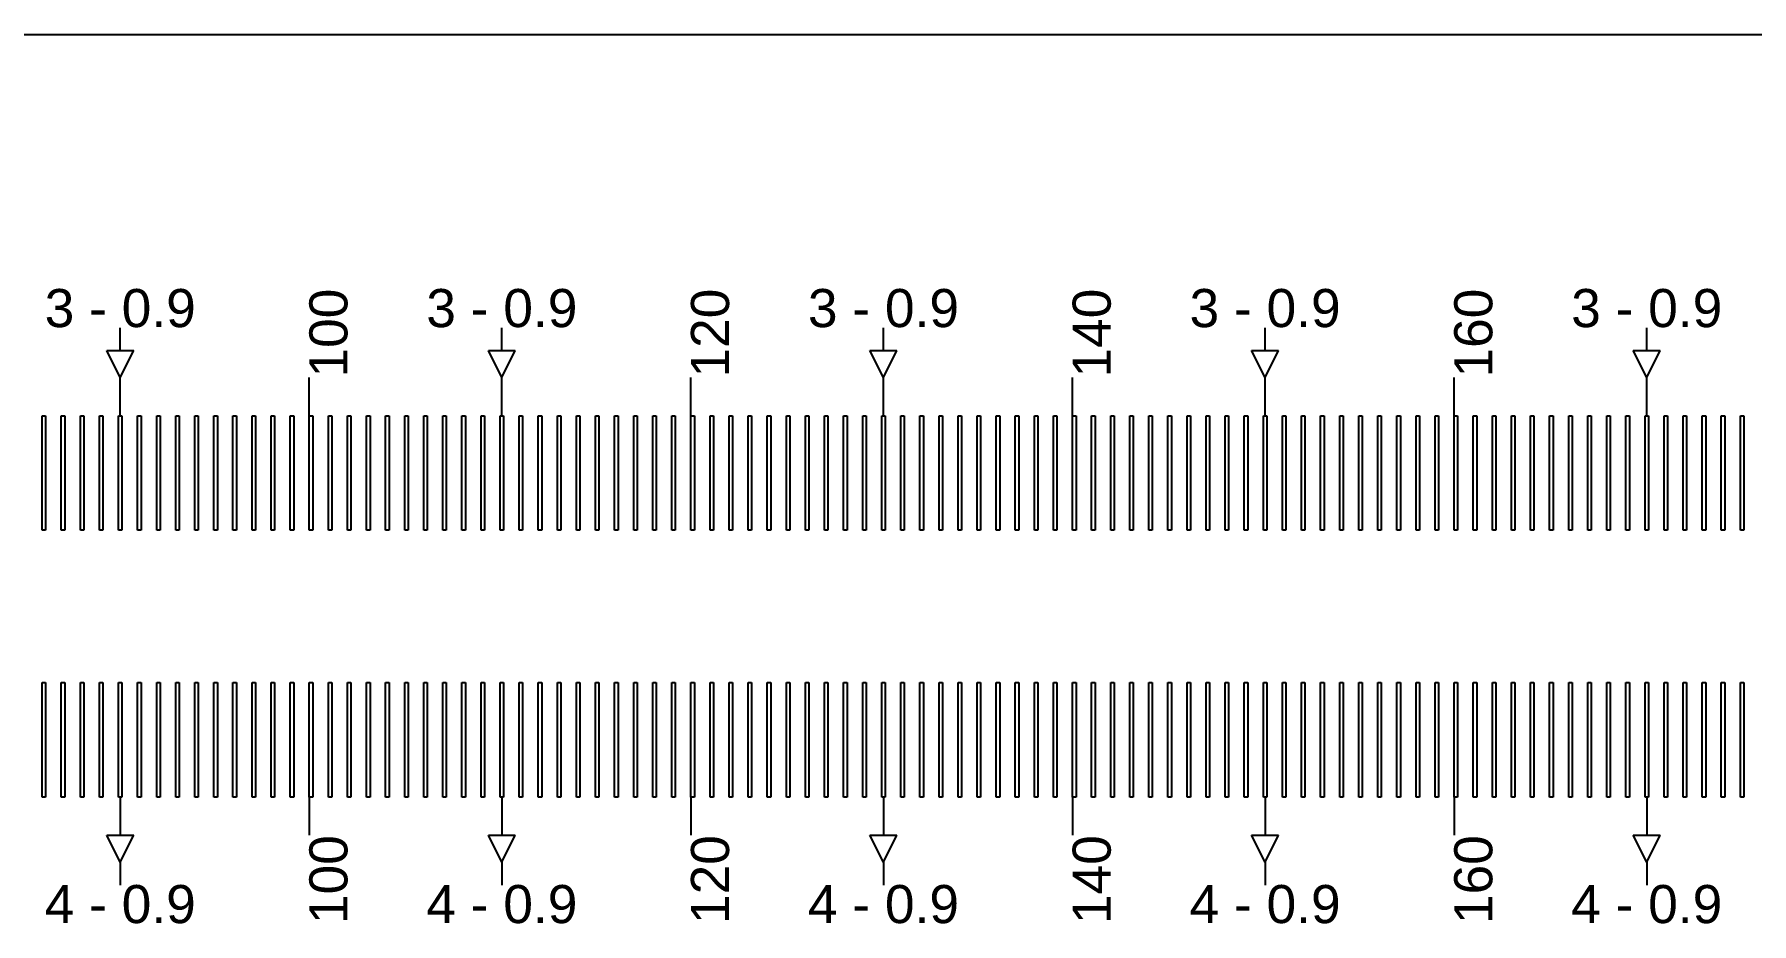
# Model space of a CAD drawing. Extents: x -119394 to 128420, y 74496 to 185496.
# Drawn here: x 10084.7 to 10534.7, y 156962.7 to 157195.9 of the extents above; entities that cross this region are included whole.
import ezdxf

# ---------------------------------------------------------------- set-up
doc = ezdxf.new("R2010")
doc.units = 13
doc.layers.add('CL - Label-1', color=120, linetype='Continuous')
doc.layers.add('CL - Label-2', color=132, linetype='Continuous')
doc.layers.add('CL - Sub-Micro', color=7, linetype='Continuous', true_color=0x47d1ff)
doc.styles.get("Standard").update_dxf_attribs({"font": 'arial.ttf'})

msp = doc.modelspace()

# ---------------------------------------------------------------- linework, layer by layer
for p, q in [((4356.79, 157195.86), (14856.79, 157195.86)), ((5281.79, 157195.86), (13931.79, 157195.86)), ((10107.24, 157112.94), (10107.24, 157118.94)), ((10207.24, 157112.94), (10207.24, 157118.94)), ((10307.24, 157112.94), (10307.24, 157118.94)), ((10407.24, 157112.94), (10407.24, 157118.94)), ((10507.24, 157112.94), (10507.24, 157118.94)), ((10107.24, 157095.86), (10107.24, 157105.86)), ((10156.79, 157095.86), (10156.79, 157105.86)), ((10207.24, 157095.86), (10207.24, 157105.86)), ((10256.79, 157095.86), (10256.79, 157105.86)), ((10307.24, 157095.86), (10307.24, 157105.86)), ((10356.79, 157095.86), (10356.79, 157105.86)), ((10407.24, 157095.86), (10407.24, 157105.86)), ((10456.79, 157095.86), (10456.79, 157105.86)), ((10507.24, 157095.86), (10507.24, 157105.86)), ((10107.24, 156995.86), (10107.24, 156985.86)), ((10156.79, 156995.86), (10156.79, 156985.86)), ((10207.24, 156995.86), (10207.24, 156985.86)), ((10256.79, 156995.86), (10256.79, 156985.86)), ((10307.24, 156995.86), (10307.24, 156985.86)), ((10356.79, 156995.86), (10356.79, 156985.86)), ((10407.24, 156995.86), (10407.24, 156985.86)), ((10456.79, 156995.86), (10456.79, 156985.86)), ((10507.24, 156995.86), (10507.24, 156985.86)), ((10107.24, 156978.79), (10107.24, 156972.79)), ((10207.24, 156978.79), (10207.24, 156972.79)), ((10307.24, 156978.79), (10307.24, 156972.79)), ((10407.24, 156978.79), (10407.24, 156972.79)), ((10507.24, 156978.79), (10507.24, 156972.79))]:
    msp.add_line(p, q)
at = {"layer": 'CL - Label-2'}
for p, q in [((10107.24, 157105.86), (10103.7, 157112.96)), ((10103.7, 157112.96), (10110.77, 157112.96)), ((10107.24, 157105.86), (10110.77, 157112.96)), ((10207.24, 157105.86), (10203.7, 157112.96)), ((10203.7, 157112.96), (10210.77, 157112.96)), ((10207.24, 157105.86), (10210.77, 157112.96)), ((10307.24, 157105.86), (10303.7, 157112.96)), ((10303.7, 157112.96), (10310.77, 157112.96)), ((10307.24, 157105.86), (10310.77, 157112.96)), ((10407.24, 157105.86), (10403.7, 157112.96)), ((10403.7, 157112.96), (10410.77, 157112.96)), ((10407.24, 157105.86), (10410.77, 157112.96)), ((10507.24, 157105.86), (10503.7, 157112.96)), ((10503.7, 157112.96), (10510.77, 157112.96)), ((10507.24, 157105.86), (10510.77, 157112.96)), ((10107.24, 156978.79), (10103.7, 156985.89)), ((10103.7, 156985.89), (10110.77, 156985.89)), ((10107.24, 156978.79), (10110.77, 156985.89)), ((10207.24, 156978.79), (10203.7, 156985.89)), ((10203.7, 156985.89), (10210.77, 156985.89)), ((10207.24, 156978.79), (10210.77, 156985.89)), ((10307.24, 156978.79), (10303.7, 156985.89)), ((10303.7, 156985.89), (10310.77, 156985.89)), ((10307.24, 156978.79), (10310.77, 156985.89)), ((10407.24, 156978.79), (10403.7, 156985.89)), ((10403.7, 156985.89), (10410.77, 156985.89)), ((10407.24, 156978.79), (10410.77, 156985.89)), ((10507.24, 156978.79), (10503.7, 156985.89)), ((10503.7, 156985.89), (10510.77, 156985.89)), ((10507.24, 156978.79), (10510.77, 156985.89))]:
    msp.add_line(p, q, dxfattribs=at)
at = {"layer": 'CL - Sub-Micro'}
for p, q in [((10086.79, 157095.86), (10087.69, 157095.86)), ((10086.79, 157065.86), (10086.79, 157095.86)), ((10087.69, 157095.86), (10087.69, 157065.86)), ((10091.79, 157095.86), (10092.69, 157095.86)), ((10091.79, 157065.86), (10091.79, 157095.86)), ((10092.69, 157095.86), (10092.69, 157065.86)), ((10096.79, 157095.86), (10097.69, 157095.86)), ((10096.79, 157065.86), (10096.79, 157095.86)), ((10097.69, 157095.86), (10097.69, 157065.86)), ((10101.79, 157095.86), (10102.69, 157095.86)), ((10101.79, 157065.86), (10101.79, 157095.86)), ((10102.69, 157095.86), (10102.69, 157065.86)), ((10106.79, 157095.86), (10107.69, 157095.86)), ((10106.79, 157065.86), (10106.79, 157095.86)), ((10107.69, 157095.86), (10107.69, 157065.86)), ((10111.79, 157095.86), (10112.69, 157095.86)), ((10111.79, 157065.86), (10111.79, 157095.86)), ((10112.69, 157095.86), (10112.69, 157065.86)), ((10116.79, 157095.86), (10117.69, 157095.86)), ((10116.79, 157065.86), (10116.79, 157095.86)), ((10117.69, 157095.86), (10117.69, 157065.86)), ((10121.79, 157095.86), (10122.69, 157095.86)), ((10121.79, 157065.86), (10121.79, 157095.86)), ((10122.69, 157095.86), (10122.69, 157065.86)), ((10126.79, 157095.86), (10127.69, 157095.86)), ((10126.79, 157065.86), (10126.79, 157095.86)), ((10127.69, 157095.86), (10127.69, 157065.86)), ((10131.79, 157095.86), (10132.69, 157095.86)), ((10131.79, 157065.86), (10131.79, 157095.86)), ((10132.69, 157095.86), (10132.69, 157065.86)), ((10136.79, 157095.86), (10137.69, 157095.86)), ((10136.79, 157065.86), (10136.79, 157095.86)), ((10137.69, 157095.86), (10137.69, 157065.86)), ((10141.79, 157095.86), (10142.69, 157095.86)), ((10141.79, 157065.86), (10141.79, 157095.86)), ((10142.69, 157095.86), (10142.69, 157065.86)), ((10146.79, 157095.86), (10147.69, 157095.86)), ((10146.79, 157065.86), (10146.79, 157095.86)), ((10147.69, 157095.86), (10147.69, 157065.86)), ((10151.79, 157095.86), (10152.69, 157095.86)), ((10151.79, 157065.86), (10151.79, 157095.86)), ((10152.69, 157095.86), (10152.69, 157065.86)), ((10156.79, 157095.86), (10157.69, 157095.86)), ((10156.79, 157065.86), (10156.79, 157095.86)), ((10157.69, 157095.86), (10157.69, 157065.86)), ((10161.79, 157095.86), (10162.69, 157095.86)), ((10161.79, 157065.86), (10161.79, 157095.86)), ((10162.69, 157095.86), (10162.69, 157065.86)), ((10166.79, 157095.86), (10167.69, 157095.86)), ((10166.79, 157065.86), (10166.79, 157095.86)), ((10167.69, 157095.86), (10167.69, 157065.86)), ((10171.79, 157095.86), (10172.69, 157095.86)), ((10171.79, 157065.86), (10171.79, 157095.86)), ((10172.69, 157095.86), (10172.69, 157065.86)), ((10176.79, 157095.86), (10177.69, 157095.86)), ((10176.79, 157065.86), (10176.79, 157095.86)), ((10177.69, 157095.86), (10177.69, 157065.86)), ((10181.79, 157095.86), (10182.69, 157095.86)), ((10181.79, 157065.86), (10181.79, 157095.86)), ((10182.69, 157095.86), (10182.69, 157065.86)), ((10186.79, 157095.86), (10187.69, 157095.86)), ((10186.79, 157065.86), (10186.79, 157095.86)), ((10187.69, 157095.86), (10187.69, 157065.86)), ((10191.79, 157095.86), (10192.69, 157095.86)), ((10191.79, 157065.86), (10191.79, 157095.86)), ((10192.69, 157095.86), (10192.69, 157065.86)), ((10196.79, 157095.86), (10197.69, 157095.86)), ((10196.79, 157065.86), (10196.79, 157095.86)), ((10197.69, 157095.86), (10197.69, 157065.86)), ((10201.79, 157095.86), (10202.69, 157095.86)), ((10201.79, 157065.86), (10201.79, 157095.86)), ((10202.69, 157095.86), (10202.69, 157065.86)), ((10206.79, 157095.86), (10207.69, 157095.86)), ((10206.79, 157065.86), (10206.79, 157095.86)), ((10207.69, 157095.86), (10207.69, 157065.86)), ((10211.79, 157095.86), (10212.69, 157095.86)), ((10211.79, 157065.86), (10211.79, 157095.86)), ((10212.69, 157095.86), (10212.69, 157065.86)), ((10216.79, 157095.86), (10217.69, 157095.86)), ((10216.79, 157065.86), (10216.79, 157095.86)), ((10217.69, 157095.86), (10217.69, 157065.86)), ((10221.79, 157095.86), (10222.69, 157095.86)), ((10221.79, 157065.86), (10221.79, 157095.86)), ((10222.69, 157095.86), (10222.69, 157065.86)), ((10226.79, 157095.86), (10227.69, 157095.86)), ((10226.79, 157065.86), (10226.79, 157095.86)), ((10227.69, 157095.86), (10227.69, 157065.86)), ((10231.79, 157095.86), (10232.69, 157095.86)), ((10231.79, 157065.86), (10231.79, 157095.86)), ((10232.69, 157095.86), (10232.69, 157065.86)), ((10236.79, 157095.86), (10237.69, 157095.86)), ((10236.79, 157065.86), (10236.79, 157095.86)), ((10237.69, 157095.86), (10237.69, 157065.86)), ((10241.79, 157095.86), (10242.69, 157095.86)), ((10241.79, 157065.86), (10241.79, 157095.86)), ((10242.69, 157095.86), (10242.69, 157065.86)), ((10246.79, 157095.86), (10247.69, 157095.86)), ((10246.79, 157065.86), (10246.79, 157095.86)), ((10247.69, 157095.86), (10247.69, 157065.86)), ((10251.79, 157095.86), (10252.69, 157095.86)), ((10251.79, 157065.86), (10251.79, 157095.86)), ((10252.69, 157095.86), (10252.69, 157065.86)), ((10256.79, 157095.86), (10257.69, 157095.86)), ((10256.79, 157065.86), (10256.79, 157095.86)), ((10257.69, 157095.86), (10257.69, 157065.86)), ((10261.79, 157095.86), (10262.69, 157095.86)), ((10261.79, 157065.86), (10261.79, 157095.86)), ((10262.69, 157095.86), (10262.69, 157065.86)), ((10266.79, 157095.86), (10267.69, 157095.86)), ((10266.79, 157065.86), (10266.79, 157095.86)), ((10267.69, 157095.86), (10267.69, 157065.86)), ((10271.79, 157095.86), (10272.69, 157095.86)), ((10271.79, 157065.86), (10271.79, 157095.86)), ((10272.69, 157095.86), (10272.69, 157065.86)), ((10276.79, 157095.86), (10277.69, 157095.86)), ((10276.79, 157065.86), (10276.79, 157095.86)), ((10277.69, 157095.86), (10277.69, 157065.86)), ((10281.79, 157095.86), (10282.69, 157095.86)), ((10281.79, 157065.86), (10281.79, 157095.86)), ((10282.69, 157095.86), (10282.69, 157065.86)), ((10286.79, 157095.86), (10287.69, 157095.86)), ((10286.79, 157065.86), (10286.79, 157095.86)), ((10287.69, 157095.86), (10287.69, 157065.86)), ((10291.79, 157095.86), (10292.69, 157095.86)), ((10291.79, 157065.86), (10291.79, 157095.86)), ((10292.69, 157095.86), (10292.69, 157065.86)), ((10296.79, 157095.86), (10297.69, 157095.86)), ((10296.79, 157065.86), (10296.79, 157095.86)), ((10297.69, 157095.86), (10297.69, 157065.86)), ((10301.79, 157095.86), (10302.69, 157095.86)), ((10301.79, 157065.86), (10301.79, 157095.86)), ((10302.69, 157095.86), (10302.69, 157065.86)), ((10306.79, 157095.86), (10307.69, 157095.86)), ((10306.79, 157065.86), (10306.79, 157095.86)), ((10307.69, 157095.86), (10307.69, 157065.86)), ((10311.79, 157095.86), (10312.69, 157095.86)), ((10311.79, 157065.86), (10311.79, 157095.86)), ((10312.69, 157095.86), (10312.69, 157065.86)), ((10316.79, 157095.86), (10317.69, 157095.86)), ((10316.79, 157065.86), (10316.79, 157095.86)), ((10317.69, 157095.86), (10317.69, 157065.86)), ((10321.79, 157095.86), (10322.69, 157095.86)), ((10321.79, 157065.86), (10321.79, 157095.86)), ((10322.69, 157095.86), (10322.69, 157065.86)), ((10326.79, 157095.86), (10327.69, 157095.86)), ((10326.79, 157065.86), (10326.79, 157095.86)), ((10327.69, 157095.86), (10327.69, 157065.86)), ((10331.79, 157095.86), (10332.69, 157095.86)), ((10331.79, 157065.86), (10331.79, 157095.86)), ((10332.69, 157095.86), (10332.69, 157065.86)), ((10336.79, 157095.86), (10337.69, 157095.86)), ((10336.79, 157065.86), (10336.79, 157095.86)), ((10337.69, 157095.86), (10337.69, 157065.86)), ((10341.79, 157095.86), (10342.69, 157095.86)), ((10341.79, 157065.86), (10341.79, 157095.86)), ((10342.69, 157095.86), (10342.69, 157065.86)), ((10346.79, 157095.86), (10347.69, 157095.86)), ((10346.79, 157065.86), (10346.79, 157095.86)), ((10347.69, 157095.86), (10347.69, 157065.86)), ((10351.79, 157095.86), (10352.69, 157095.86)), ((10351.79, 157065.86), (10351.79, 157095.86)), ((10352.69, 157095.86), (10352.69, 157065.86)), ((10356.79, 157095.86), (10357.69, 157095.86)), ((10356.79, 157065.86), (10356.79, 157095.86)), ((10357.69, 157095.86), (10357.69, 157065.86)), ((10361.79, 157095.86), (10362.69, 157095.86)), ((10361.79, 157065.86), (10361.79, 157095.86)), ((10362.69, 157095.86), (10362.69, 157065.86)), ((10366.79, 157095.86), (10367.69, 157095.86)), ((10366.79, 157065.86), (10366.79, 157095.86)), ((10367.69, 157095.86), (10367.69, 157065.86)), ((10371.79, 157095.86), (10372.69, 157095.86)), ((10371.79, 157065.86), (10371.79, 157095.86)), ((10372.69, 157095.86), (10372.69, 157065.86)), ((10376.79, 157095.86), (10377.69, 157095.86)), ((10376.79, 157065.86), (10376.79, 157095.86)), ((10377.69, 157095.86), (10377.69, 157065.86)), ((10381.79, 157095.86), (10382.69, 157095.86)), ((10381.79, 157065.86), (10381.79, 157095.86)), ((10382.69, 157095.86), (10382.69, 157065.86)), ((10386.79, 157095.86), (10387.69, 157095.86)), ((10386.79, 157065.86), (10386.79, 157095.86)), ((10387.69, 157095.86), (10387.69, 157065.86)), ((10391.79, 157095.86), (10392.69, 157095.86)), ((10391.79, 157065.86), (10391.79, 157095.86)), ((10392.69, 157095.86), (10392.69, 157065.86)), ((10396.79, 157095.86), (10397.69, 157095.86)), ((10396.79, 157065.86), (10396.79, 157095.86)), ((10397.69, 157095.86), (10397.69, 157065.86)), ((10401.79, 157095.86), (10402.69, 157095.86)), ((10401.79, 157065.86), (10401.79, 157095.86)), ((10402.69, 157095.86), (10402.69, 157065.86)), ((10406.79, 157095.86), (10407.69, 157095.86)), ((10406.79, 157065.86), (10406.79, 157095.86)), ((10407.69, 157095.86), (10407.69, 157065.86)), ((10411.79, 157095.86), (10412.69, 157095.86)), ((10411.79, 157065.86), (10411.79, 157095.86)), ((10412.69, 157095.86), (10412.69, 157065.86)), ((10416.79, 157095.86), (10417.69, 157095.86)), ((10416.79, 157065.86), (10416.79, 157095.86)), ((10417.69, 157095.86), (10417.69, 157065.86)), ((10421.79, 157095.86), (10422.69, 157095.86)), ((10421.79, 157065.86), (10421.79, 157095.86)), ((10422.69, 157095.86), (10422.69, 157065.86)), ((10426.79, 157095.86), (10427.69, 157095.86)), ((10426.79, 157065.86), (10426.79, 157095.86)), ((10427.69, 157095.86), (10427.69, 157065.86)), ((10431.79, 157095.86), (10432.69, 157095.86)), ((10431.79, 157065.86), (10431.79, 157095.86)), ((10432.69, 157095.86), (10432.69, 157065.86)), ((10436.79, 157095.86), (10437.69, 157095.86)), ((10436.79, 157065.86), (10436.79, 157095.86)), ((10437.69, 157095.86), (10437.69, 157065.86)), ((10441.79, 157095.86), (10442.69, 157095.86)), ((10441.79, 157065.86), (10441.79, 157095.86)), ((10442.69, 157095.86), (10442.69, 157065.86)), ((10446.79, 157095.86), (10447.69, 157095.86)), ((10446.79, 157065.86), (10446.79, 157095.86)), ((10447.69, 157095.86), (10447.69, 157065.86)), ((10451.79, 157095.86), (10452.69, 157095.86)), ((10451.79, 157065.86), (10451.79, 157095.86)), ((10452.69, 157095.86), (10452.69, 157065.86)), ((10456.79, 157095.86), (10457.69, 157095.86)), ((10456.79, 157065.86), (10456.79, 157095.86)), ((10457.69, 157095.86), (10457.69, 157065.86)), ((10461.79, 157095.86), (10462.69, 157095.86)), ((10461.79, 157065.86), (10461.79, 157095.86)), ((10462.69, 157095.86), (10462.69, 157065.86)), ((10466.79, 157095.86), (10467.69, 157095.86)), ((10466.79, 157065.86), (10466.79, 157095.86)), ((10467.69, 157095.86), (10467.69, 157065.86)), ((10471.79, 157095.86), (10472.69, 157095.86)), ((10471.79, 157065.86), (10471.79, 157095.86)), ((10472.69, 157095.86), (10472.69, 157065.86)), ((10476.79, 157095.86), (10477.69, 157095.86)), ((10476.79, 157065.86), (10476.79, 157095.86)), ((10477.69, 157095.86), (10477.69, 157065.86)), ((10481.79, 157095.86), (10482.69, 157095.86)), ((10481.79, 157065.86), (10481.79, 157095.86)), ((10482.69, 157095.86), (10482.69, 157065.86)), ((10486.79, 157095.86), (10487.69, 157095.86)), ((10486.79, 157065.86), (10486.79, 157095.86)), ((10487.69, 157095.86), (10487.69, 157065.86)), ((10491.79, 157095.86), (10492.69, 157095.86)), ((10491.79, 157065.86), (10491.79, 157095.86)), ((10492.69, 157095.86), (10492.69, 157065.86)), ((10496.79, 157095.86), (10497.69, 157095.86)), ((10496.79, 157065.86), (10496.79, 157095.86)), ((10497.69, 157095.86), (10497.69, 157065.86)), ((10501.79, 157095.86), (10502.69, 157095.86)), ((10501.79, 157065.86), (10501.79, 157095.86)), ((10502.69, 157095.86), (10502.69, 157065.86)), ((10506.79, 157095.86), (10507.69, 157095.86)), ((10506.79, 157065.86), (10506.79, 157095.86)), ((10507.69, 157095.86), (10507.69, 157065.86)), ((10511.79, 157095.86), (10512.69, 157095.86)), ((10511.79, 157065.86), (10511.79, 157095.86)), ((10512.69, 157095.86), (10512.69, 157065.86)), ((10516.79, 157095.86), (10517.69, 157095.86)), ((10516.79, 157065.86), (10516.79, 157095.86)), ((10517.69, 157095.86), (10517.69, 157065.86)), ((10521.79, 157095.86), (10522.69, 157095.86)), ((10521.79, 157065.86), (10521.79, 157095.86)), ((10522.69, 157095.86), (10522.69, 157065.86)), ((10526.79, 157095.86), (10527.69, 157095.86)), ((10526.79, 157065.86), (10526.79, 157095.86)), ((10527.69, 157095.86), (10527.69, 157065.86)), ((10531.79, 157095.86), (10532.69, 157095.86)), ((10531.79, 157065.86), (10531.79, 157095.86)), ((10532.69, 157095.86), (10532.69, 157065.86)), ((10087.69, 157065.86), (10086.79, 157065.86)), ((10092.69, 157065.86), (10091.79, 157065.86)), ((10097.69, 157065.86), (10096.79, 157065.86)), ((10102.69, 157065.86), (10101.79, 157065.86)), ((10107.69, 157065.86), (10106.79, 157065.86)), ((10112.69, 157065.86), (10111.79, 157065.86)), ((10117.69, 157065.86), (10116.79, 157065.86)), ((10122.69, 157065.86), (10121.79, 157065.86)), ((10127.69, 157065.86), (10126.79, 157065.86)), ((10132.69, 157065.86), (10131.79, 157065.86)), ((10137.69, 157065.86), (10136.79, 157065.86)), ((10142.69, 157065.86), (10141.79, 157065.86)), ((10147.69, 157065.86), (10146.79, 157065.86)), ((10152.69, 157065.86), (10151.79, 157065.86)), ((10157.69, 157065.86), (10156.79, 157065.86)), ((10162.69, 157065.86), (10161.79, 157065.86)), ((10167.69, 157065.86), (10166.79, 157065.86)), ((10172.69, 157065.86), (10171.79, 157065.86)), ((10177.69, 157065.86), (10176.79, 157065.86)), ((10182.69, 157065.86), (10181.79, 157065.86)), ((10187.69, 157065.86), (10186.79, 157065.86)), ((10192.69, 157065.86), (10191.79, 157065.86)), ((10197.69, 157065.86), (10196.79, 157065.86)), ((10202.69, 157065.86), (10201.79, 157065.86)), ((10207.69, 157065.86), (10206.79, 157065.86)), ((10212.69, 157065.86), (10211.79, 157065.86)), ((10217.69, 157065.86), (10216.79, 157065.86)), ((10222.69, 157065.86), (10221.79, 157065.86)), ((10227.69, 157065.86), (10226.79, 157065.86)), ((10232.69, 157065.86), (10231.79, 157065.86)), ((10237.69, 157065.86), (10236.79, 157065.86)), ((10242.69, 157065.86), (10241.79, 157065.86)), ((10247.69, 157065.86), (10246.79, 157065.86)), ((10252.69, 157065.86), (10251.79, 157065.86)), ((10257.69, 157065.86), (10256.79, 157065.86)), ((10262.69, 157065.86), (10261.79, 157065.86)), ((10267.69, 157065.86), (10266.79, 157065.86)), ((10272.69, 157065.86), (10271.79, 157065.86)), ((10277.69, 157065.86), (10276.79, 157065.86)), ((10282.69, 157065.86), (10281.79, 157065.86)), ((10287.69, 157065.86), (10286.79, 157065.86)), ((10292.69, 157065.86), (10291.79, 157065.86)), ((10297.69, 157065.86), (10296.79, 157065.86)), ((10302.69, 157065.86), (10301.79, 157065.86)), ((10307.69, 157065.86), (10306.79, 157065.86)), ((10312.69, 157065.86), (10311.79, 157065.86)), ((10317.69, 157065.86), (10316.79, 157065.86)), ((10322.69, 157065.86), (10321.79, 157065.86)), ((10327.69, 157065.86), (10326.79, 157065.86)), ((10332.69, 157065.86), (10331.79, 157065.86)), ((10337.69, 157065.86), (10336.79, 157065.86)), ((10342.69, 157065.86), (10341.79, 157065.86)), ((10347.69, 157065.86), (10346.79, 157065.86)), ((10352.69, 157065.86), (10351.79, 157065.86)), ((10357.69, 157065.86), (10356.79, 157065.86)), ((10362.69, 157065.86), (10361.79, 157065.86)), ((10367.69, 157065.86), (10366.79, 157065.86)), ((10372.69, 157065.86), (10371.79, 157065.86)), ((10377.69, 157065.86), (10376.79, 157065.86)), ((10382.69, 157065.86), (10381.79, 157065.86)), ((10387.69, 157065.86), (10386.79, 157065.86)), ((10392.69, 157065.86), (10391.79, 157065.86)), ((10397.69, 157065.86), (10396.79, 157065.86)), ((10402.69, 157065.86), (10401.79, 157065.86)), ((10407.69, 157065.86), (10406.79, 157065.86)), ((10412.69, 157065.86), (10411.79, 157065.86)), ((10417.69, 157065.86), (10416.79, 157065.86)), ((10422.69, 157065.86), (10421.79, 157065.86)), ((10427.69, 157065.86), (10426.79, 157065.86)), ((10432.69, 157065.86), (10431.79, 157065.86)), ((10437.69, 157065.86), (10436.79, 157065.86)), ((10442.69, 157065.86), (10441.79, 157065.86)), ((10447.69, 157065.86), (10446.79, 157065.86)), ((10452.69, 157065.86), (10451.79, 157065.86)), ((10457.69, 157065.86), (10456.79, 157065.86)), ((10462.69, 157065.86), (10461.79, 157065.86)), ((10467.69, 157065.86), (10466.79, 157065.86)), ((10472.69, 157065.86), (10471.79, 157065.86)), ((10477.69, 157065.86), (10476.79, 157065.86)), ((10482.69, 157065.86), (10481.79, 157065.86)), ((10487.69, 157065.86), (10486.79, 157065.86)), ((10492.69, 157065.86), (10491.79, 157065.86)), ((10497.69, 157065.86), (10496.79, 157065.86)), ((10502.69, 157065.86), (10501.79, 157065.86)), ((10507.69, 157065.86), (10506.79, 157065.86)), ((10512.69, 157065.86), (10511.79, 157065.86)), ((10517.69, 157065.86), (10516.79, 157065.86)), ((10522.69, 157065.86), (10521.79, 157065.86)), ((10527.69, 157065.86), (10526.79, 157065.86)), ((10532.69, 157065.86), (10531.79, 157065.86)), ((10086.79, 157025.86), (10087.69, 157025.86)), ((10086.79, 156995.86), (10086.79, 157025.86)), ((10087.69, 157025.86), (10087.69, 156995.86)), ((10091.79, 157025.86), (10092.69, 157025.86)), ((10091.79, 156995.86), (10091.79, 157025.86)), ((10092.69, 157025.86), (10092.69, 156995.86)), ((10096.79, 157025.86), (10097.69, 157025.86)), ((10096.79, 156995.86), (10096.79, 157025.86)), ((10097.69, 157025.86), (10097.69, 156995.86)), ((10101.79, 157025.86), (10102.69, 157025.86)), ((10101.79, 156995.86), (10101.79, 157025.86)), ((10102.69, 157025.86), (10102.69, 156995.86)), ((10106.79, 157025.86), (10107.69, 157025.86)), ((10106.79, 156995.86), (10106.79, 157025.86)), ((10107.69, 157025.86), (10107.69, 156995.86)), ((10111.79, 157025.86), (10112.69, 157025.86)), ((10111.79, 156995.86), (10111.79, 157025.86)), ((10112.69, 157025.86), (10112.69, 156995.86)), ((10116.79, 157025.86), (10117.69, 157025.86)), ((10116.79, 156995.86), (10116.79, 157025.86)), ((10117.69, 157025.86), (10117.69, 156995.86)), ((10121.79, 157025.86), (10122.69, 157025.86)), ((10121.79, 156995.86), (10121.79, 157025.86)), ((10122.69, 157025.86), (10122.69, 156995.86)), ((10126.79, 157025.86), (10127.69, 157025.86)), ((10126.79, 156995.86), (10126.79, 157025.86)), ((10127.69, 157025.86), (10127.69, 156995.86)), ((10131.79, 157025.86), (10132.69, 157025.86)), ((10131.79, 156995.86), (10131.79, 157025.86)), ((10132.69, 157025.86), (10132.69, 156995.86)), ((10136.79, 157025.86), (10137.69, 157025.86)), ((10136.79, 156995.86), (10136.79, 157025.86)), ((10137.69, 157025.86), (10137.69, 156995.86)), ((10141.79, 157025.86), (10142.69, 157025.86)), ((10141.79, 156995.86), (10141.79, 157025.86)), ((10142.69, 157025.86), (10142.69, 156995.86)), ((10146.79, 157025.86), (10147.69, 157025.86)), ((10146.79, 156995.86), (10146.79, 157025.86)), ((10147.69, 157025.86), (10147.69, 156995.86)), ((10151.79, 157025.86), (10152.69, 157025.86)), ((10151.79, 156995.86), (10151.79, 157025.86)), ((10152.69, 157025.86), (10152.69, 156995.86)), ((10156.79, 157025.86), (10157.69, 157025.86)), ((10156.79, 156995.86), (10156.79, 157025.86)), ((10157.69, 157025.86), (10157.69, 156995.86)), ((10161.79, 157025.86), (10162.69, 157025.86)), ((10161.79, 156995.86), (10161.79, 157025.86)), ((10162.69, 157025.86), (10162.69, 156995.86)), ((10166.79, 157025.86), (10167.69, 157025.86)), ((10166.79, 156995.86), (10166.79, 157025.86)), ((10167.69, 157025.86), (10167.69, 156995.86)), ((10171.79, 157025.86), (10172.69, 157025.86)), ((10171.79, 156995.86), (10171.79, 157025.86)), ((10172.69, 157025.86), (10172.69, 156995.86)), ((10176.79, 157025.86), (10177.69, 157025.86)), ((10176.79, 156995.86), (10176.79, 157025.86)), ((10177.69, 157025.86), (10177.69, 156995.86)), ((10181.79, 157025.86), (10182.69, 157025.86)), ((10181.79, 156995.86), (10181.79, 157025.86)), ((10182.69, 157025.86), (10182.69, 156995.86)), ((10186.79, 157025.86), (10187.69, 157025.86)), ((10186.79, 156995.86), (10186.79, 157025.86)), ((10187.69, 157025.86), (10187.69, 156995.86)), ((10191.79, 157025.86), (10192.69, 157025.86)), ((10191.79, 156995.86), (10191.79, 157025.86)), ((10192.69, 157025.86), (10192.69, 156995.86)), ((10196.79, 157025.86), (10197.69, 157025.86)), ((10196.79, 156995.86), (10196.79, 157025.86)), ((10197.69, 157025.86), (10197.69, 156995.86)), ((10201.79, 157025.86), (10202.69, 157025.86)), ((10201.79, 156995.86), (10201.79, 157025.86)), ((10202.69, 157025.86), (10202.69, 156995.86)), ((10206.79, 157025.86), (10207.69, 157025.86)), ((10206.79, 156995.86), (10206.79, 157025.86)), ((10207.69, 157025.86), (10207.69, 156995.86)), ((10211.79, 157025.86), (10212.69, 157025.86)), ((10211.79, 156995.86), (10211.79, 157025.86)), ((10212.69, 157025.86), (10212.69, 156995.86)), ((10216.79, 157025.86), (10217.69, 157025.86)), ((10216.79, 156995.86), (10216.79, 157025.86)), ((10217.69, 157025.86), (10217.69, 156995.86)), ((10221.79, 157025.86), (10222.69, 157025.86)), ((10221.79, 156995.86), (10221.79, 157025.86)), ((10222.69, 157025.86), (10222.69, 156995.86)), ((10226.79, 157025.86), (10227.69, 157025.86)), ((10226.79, 156995.86), (10226.79, 157025.86)), ((10227.69, 157025.86), (10227.69, 156995.86)), ((10231.79, 157025.86), (10232.69, 157025.86)), ((10231.79, 156995.86), (10231.79, 157025.86)), ((10232.69, 157025.86), (10232.69, 156995.86)), ((10236.79, 157025.86), (10237.69, 157025.86)), ((10236.79, 156995.86), (10236.79, 157025.86)), ((10237.69, 157025.86), (10237.69, 156995.86)), ((10241.79, 157025.86), (10242.69, 157025.86)), ((10241.79, 156995.86), (10241.79, 157025.86)), ((10242.69, 157025.86), (10242.69, 156995.86)), ((10246.79, 157025.86), (10247.69, 157025.86)), ((10246.79, 156995.86), (10246.79, 157025.86)), ((10247.69, 157025.86), (10247.69, 156995.86)), ((10251.79, 157025.86), (10252.69, 157025.86)), ((10251.79, 156995.86), (10251.79, 157025.86)), ((10252.69, 157025.86), (10252.69, 156995.86)), ((10256.79, 157025.86), (10257.69, 157025.86)), ((10256.79, 156995.86), (10256.79, 157025.86)), ((10257.69, 157025.86), (10257.69, 156995.86)), ((10261.79, 157025.86), (10262.69, 157025.86)), ((10261.79, 156995.86), (10261.79, 157025.86)), ((10262.69, 157025.86), (10262.69, 156995.86)), ((10266.79, 157025.86), (10267.69, 157025.86)), ((10266.79, 156995.86), (10266.79, 157025.86)), ((10267.69, 157025.86), (10267.69, 156995.86)), ((10271.79, 157025.86), (10272.69, 157025.86)), ((10271.79, 156995.86), (10271.79, 157025.86)), ((10272.69, 157025.86), (10272.69, 156995.86)), ((10276.79, 157025.86), (10277.69, 157025.86)), ((10276.79, 156995.86), (10276.79, 157025.86)), ((10277.69, 157025.86), (10277.69, 156995.86)), ((10281.79, 157025.86), (10282.69, 157025.86)), ((10281.79, 156995.86), (10281.79, 157025.86)), ((10282.69, 157025.86), (10282.69, 156995.86)), ((10286.79, 157025.86), (10287.69, 157025.86)), ((10286.79, 156995.86), (10286.79, 157025.86)), ((10287.69, 157025.86), (10287.69, 156995.86)), ((10291.79, 157025.86), (10292.69, 157025.86)), ((10291.79, 156995.86), (10291.79, 157025.86)), ((10292.69, 157025.86), (10292.69, 156995.86)), ((10296.79, 157025.86), (10297.69, 157025.86)), ((10296.79, 156995.86), (10296.79, 157025.86)), ((10297.69, 157025.86), (10297.69, 156995.86)), ((10301.79, 157025.86), (10302.69, 157025.86)), ((10301.79, 156995.86), (10301.79, 157025.86)), ((10302.69, 157025.86), (10302.69, 156995.86)), ((10306.79, 157025.86), (10307.69, 157025.86)), ((10306.79, 156995.86), (10306.79, 157025.86)), ((10307.69, 157025.86), (10307.69, 156995.86)), ((10311.79, 157025.86), (10312.69, 157025.86)), ((10311.79, 156995.86), (10311.79, 157025.86)), ((10312.69, 157025.86), (10312.69, 156995.86)), ((10316.79, 157025.86), (10317.69, 157025.86)), ((10316.79, 156995.86), (10316.79, 157025.86)), ((10317.69, 157025.86), (10317.69, 156995.86)), ((10321.79, 157025.86), (10322.69, 157025.86)), ((10321.79, 156995.86), (10321.79, 157025.86)), ((10322.69, 157025.86), (10322.69, 156995.86)), ((10326.79, 157025.86), (10327.69, 157025.86)), ((10326.79, 156995.86), (10326.79, 157025.86)), ((10327.69, 157025.86), (10327.69, 156995.86)), ((10331.79, 157025.86), (10332.69, 157025.86)), ((10331.79, 156995.86), (10331.79, 157025.86)), ((10332.69, 157025.86), (10332.69, 156995.86)), ((10336.79, 157025.86), (10337.69, 157025.86)), ((10336.79, 156995.86), (10336.79, 157025.86)), ((10337.69, 157025.86), (10337.69, 156995.86)), ((10341.79, 157025.86), (10342.69, 157025.86)), ((10341.79, 156995.86), (10341.79, 157025.86)), ((10342.69, 157025.86), (10342.69, 156995.86)), ((10346.79, 157025.86), (10347.69, 157025.86)), ((10346.79, 156995.86), (10346.79, 157025.86)), ((10347.69, 157025.86), (10347.69, 156995.86)), ((10351.79, 157025.86), (10352.69, 157025.86)), ((10351.79, 156995.86), (10351.79, 157025.86)), ((10352.69, 157025.86), (10352.69, 156995.86)), ((10356.79, 157025.86), (10357.69, 157025.86)), ((10356.79, 156995.86), (10356.79, 157025.86)), ((10357.69, 157025.86), (10357.69, 156995.86)), ((10361.79, 157025.86), (10362.69, 157025.86)), ((10361.79, 156995.86), (10361.79, 157025.86)), ((10362.69, 157025.86), (10362.69, 156995.86)), ((10366.79, 157025.86), (10367.69, 157025.86)), ((10366.79, 156995.86), (10366.79, 157025.86)), ((10367.69, 157025.86), (10367.69, 156995.86)), ((10371.79, 157025.86), (10372.69, 157025.86)), ((10371.79, 156995.86), (10371.79, 157025.86)), ((10372.69, 157025.86), (10372.69, 156995.86)), ((10376.79, 157025.86), (10377.69, 157025.86)), ((10376.79, 156995.86), (10376.79, 157025.86)), ((10377.69, 157025.86), (10377.69, 156995.86)), ((10381.79, 157025.86), (10382.69, 157025.86)), ((10381.79, 156995.86), (10381.79, 157025.86)), ((10382.69, 157025.86), (10382.69, 156995.86)), ((10386.79, 157025.86), (10387.69, 157025.86)), ((10386.79, 156995.86), (10386.79, 157025.86)), ((10387.69, 157025.86), (10387.69, 156995.86)), ((10391.79, 157025.86), (10392.69, 157025.86)), ((10391.79, 156995.86), (10391.79, 157025.86)), ((10392.69, 157025.86), (10392.69, 156995.86)), ((10396.79, 157025.86), (10397.69, 157025.86)), ((10396.79, 156995.86), (10396.79, 157025.86)), ((10397.69, 157025.86), (10397.69, 156995.86)), ((10401.79, 157025.86), (10402.69, 157025.86)), ((10401.79, 156995.86), (10401.79, 157025.86)), ((10402.69, 157025.86), (10402.69, 156995.86)), ((10406.79, 157025.86), (10407.69, 157025.86)), ((10406.79, 156995.86), (10406.79, 157025.86)), ((10407.69, 157025.86), (10407.69, 156995.86)), ((10411.79, 157025.86), (10412.69, 157025.86)), ((10411.79, 156995.86), (10411.79, 157025.86)), ((10412.69, 157025.86), (10412.69, 156995.86)), ((10416.79, 157025.86), (10417.69, 157025.86)), ((10416.79, 156995.86), (10416.79, 157025.86)), ((10417.69, 157025.86), (10417.69, 156995.86)), ((10421.79, 157025.86), (10422.69, 157025.86)), ((10421.79, 156995.86), (10421.79, 157025.86)), ((10422.69, 157025.86), (10422.69, 156995.86)), ((10426.79, 157025.86), (10427.69, 157025.86)), ((10426.79, 156995.86), (10426.79, 157025.86)), ((10427.69, 157025.86), (10427.69, 156995.86)), ((10431.79, 157025.86), (10432.69, 157025.86)), ((10431.79, 156995.86), (10431.79, 157025.86)), ((10432.69, 157025.86), (10432.69, 156995.86)), ((10436.79, 157025.86), (10437.69, 157025.86)), ((10436.79, 156995.86), (10436.79, 157025.86)), ((10437.69, 157025.86), (10437.69, 156995.86)), ((10441.79, 157025.86), (10442.69, 157025.86)), ((10441.79, 156995.86), (10441.79, 157025.86)), ((10442.69, 157025.86), (10442.69, 156995.86)), ((10446.79, 157025.86), (10447.69, 157025.86)), ((10446.79, 156995.86), (10446.79, 157025.86)), ((10447.69, 157025.86), (10447.69, 156995.86)), ((10451.79, 157025.86), (10452.69, 157025.86)), ((10451.79, 156995.86), (10451.79, 157025.86)), ((10452.69, 157025.86), (10452.69, 156995.86)), ((10456.79, 157025.86), (10457.69, 157025.86)), ((10456.79, 156995.86), (10456.79, 157025.86)), ((10457.69, 157025.86), (10457.69, 156995.86)), ((10461.79, 157025.86), (10462.69, 157025.86)), ((10461.79, 156995.86), (10461.79, 157025.86)), ((10462.69, 157025.86), (10462.69, 156995.86)), ((10466.79, 157025.86), (10467.69, 157025.86)), ((10466.79, 156995.86), (10466.79, 157025.86)), ((10467.69, 157025.86), (10467.69, 156995.86)), ((10471.79, 157025.86), (10472.69, 157025.86)), ((10471.79, 156995.86), (10471.79, 157025.86)), ((10472.69, 157025.86), (10472.69, 156995.86)), ((10476.79, 157025.86), (10477.69, 157025.86)), ((10476.79, 156995.86), (10476.79, 157025.86)), ((10477.69, 157025.86), (10477.69, 156995.86)), ((10481.79, 157025.86), (10482.69, 157025.86)), ((10481.79, 156995.86), (10481.79, 157025.86)), ((10482.69, 157025.86), (10482.69, 156995.86)), ((10486.79, 157025.86), (10487.69, 157025.86)), ((10486.79, 156995.86), (10486.79, 157025.86)), ((10487.69, 157025.86), (10487.69, 156995.86)), ((10491.79, 157025.86), (10492.69, 157025.86)), ((10491.79, 156995.86), (10491.79, 157025.86)), ((10492.69, 157025.86), (10492.69, 156995.86)), ((10496.79, 157025.86), (10497.69, 157025.86)), ((10496.79, 156995.86), (10496.79, 157025.86)), ((10497.69, 157025.86), (10497.69, 156995.86)), ((10501.79, 157025.86), (10502.69, 157025.86)), ((10501.79, 156995.86), (10501.79, 157025.86)), ((10502.69, 157025.86), (10502.69, 156995.86)), ((10506.79, 157025.86), (10507.69, 157025.86)), ((10506.79, 156995.86), (10506.79, 157025.86)), ((10507.69, 157025.86), (10507.69, 156995.86)), ((10511.79, 157025.86), (10512.69, 157025.86)), ((10511.79, 156995.86), (10511.79, 157025.86)), ((10512.69, 157025.86), (10512.69, 156995.86)), ((10516.79, 157025.86), (10517.69, 157025.86)), ((10516.79, 156995.86), (10516.79, 157025.86)), ((10517.69, 157025.86), (10517.69, 156995.86)), ((10521.79, 157025.86), (10522.69, 157025.86)), ((10521.79, 156995.86), (10521.79, 157025.86)), ((10522.69, 157025.86), (10522.69, 156995.86)), ((10526.79, 157025.86), (10527.69, 157025.86)), ((10526.79, 156995.86), (10526.79, 157025.86)), ((10527.69, 157025.86), (10527.69, 156995.86)), ((10531.79, 157025.86), (10532.69, 157025.86)), ((10531.79, 156995.86), (10531.79, 157025.86)), ((10532.69, 157025.86), (10532.69, 156995.86)), ((10087.69, 156995.86), (10086.79, 156995.86)), ((10092.69, 156995.86), (10091.79, 156995.86)), ((10097.69, 156995.86), (10096.79, 156995.86)), ((10102.69, 156995.86), (10101.79, 156995.86)), ((10107.69, 156995.86), (10106.79, 156995.86)), ((10112.69, 156995.86), (10111.79, 156995.86)), ((10117.69, 156995.86), (10116.79, 156995.86)), ((10122.69, 156995.86), (10121.79, 156995.86)), ((10127.69, 156995.86), (10126.79, 156995.86)), ((10132.69, 156995.86), (10131.79, 156995.86)), ((10137.69, 156995.86), (10136.79, 156995.86)), ((10142.69, 156995.86), (10141.79, 156995.86)), ((10147.69, 156995.86), (10146.79, 156995.86)), ((10152.69, 156995.86), (10151.79, 156995.86)), ((10157.69, 156995.86), (10156.79, 156995.86)), ((10162.69, 156995.86), (10161.79, 156995.86)), ((10167.69, 156995.86), (10166.79, 156995.86)), ((10172.69, 156995.86), (10171.79, 156995.86)), ((10177.69, 156995.86), (10176.79, 156995.86)), ((10182.69, 156995.86), (10181.79, 156995.86)), ((10187.69, 156995.86), (10186.79, 156995.86)), ((10192.69, 156995.86), (10191.79, 156995.86)), ((10197.69, 156995.86), (10196.79, 156995.86)), ((10202.69, 156995.86), (10201.79, 156995.86)), ((10207.69, 156995.86), (10206.79, 156995.86)), ((10212.69, 156995.86), (10211.79, 156995.86)), ((10217.69, 156995.86), (10216.79, 156995.86)), ((10222.69, 156995.86), (10221.79, 156995.86)), ((10227.69, 156995.86), (10226.79, 156995.86)), ((10232.69, 156995.86), (10231.79, 156995.86)), ((10237.69, 156995.86), (10236.79, 156995.86)), ((10242.69, 156995.86), (10241.79, 156995.86)), ((10247.69, 156995.86), (10246.79, 156995.86)), ((10252.69, 156995.86), (10251.79, 156995.86)), ((10257.69, 156995.86), (10256.79, 156995.86)), ((10262.69, 156995.86), (10261.79, 156995.86)), ((10267.69, 156995.86), (10266.79, 156995.86)), ((10272.69, 156995.86), (10271.79, 156995.86)), ((10277.69, 156995.86), (10276.79, 156995.86)), ((10282.69, 156995.86), (10281.79, 156995.86)), ((10287.69, 156995.86), (10286.79, 156995.86)), ((10292.69, 156995.86), (10291.79, 156995.86)), ((10297.69, 156995.86), (10296.79, 156995.86)), ((10302.69, 156995.86), (10301.79, 156995.86)), ((10307.69, 156995.86), (10306.79, 156995.86)), ((10312.69, 156995.86), (10311.79, 156995.86)), ((10317.69, 156995.86), (10316.79, 156995.86)), ((10322.69, 156995.86), (10321.79, 156995.86)), ((10327.69, 156995.86), (10326.79, 156995.86)), ((10332.69, 156995.86), (10331.79, 156995.86)), ((10337.69, 156995.86), (10336.79, 156995.86)), ((10342.69, 156995.86), (10341.79, 156995.86)), ((10347.69, 156995.86), (10346.79, 156995.86)), ((10352.69, 156995.86), (10351.79, 156995.86)), ((10357.69, 156995.86), (10356.79, 156995.86)), ((10362.69, 156995.86), (10361.79, 156995.86)), ((10367.69, 156995.86), (10366.79, 156995.86)), ((10372.69, 156995.86), (10371.79, 156995.86)), ((10377.69, 156995.86), (10376.79, 156995.86)), ((10382.69, 156995.86), (10381.79, 156995.86)), ((10387.69, 156995.86), (10386.79, 156995.86)), ((10392.69, 156995.86), (10391.79, 156995.86)), ((10397.69, 156995.86), (10396.79, 156995.86)), ((10402.69, 156995.86), (10401.79, 156995.86)), ((10407.69, 156995.86), (10406.79, 156995.86)), ((10412.69, 156995.86), (10411.79, 156995.86)), ((10417.69, 156995.86), (10416.79, 156995.86)), ((10422.69, 156995.86), (10421.79, 156995.86)), ((10427.69, 156995.86), (10426.79, 156995.86)), ((10432.69, 156995.86), (10431.79, 156995.86)), ((10437.69, 156995.86), (10436.79, 156995.86)), ((10442.69, 156995.86), (10441.79, 156995.86)), ((10447.69, 156995.86), (10446.79, 156995.86)), ((10452.69, 156995.86), (10451.79, 156995.86)), ((10457.69, 156995.86), (10456.79, 156995.86)), ((10462.69, 156995.86), (10461.79, 156995.86)), ((10467.69, 156995.86), (10466.79, 156995.86)), ((10472.69, 156995.86), (10471.79, 156995.86)), ((10477.69, 156995.86), (10476.79, 156995.86)), ((10482.69, 156995.86), (10481.79, 156995.86)), ((10487.69, 156995.86), (10486.79, 156995.86)), ((10492.69, 156995.86), (10491.79, 156995.86)), ((10497.69, 156995.86), (10496.79, 156995.86)), ((10502.69, 156995.86), (10501.79, 156995.86)), ((10507.69, 156995.86), (10506.79, 156995.86)), ((10512.69, 156995.86), (10511.79, 156995.86)), ((10517.69, 156995.86), (10516.79, 156995.86)), ((10522.69, 156995.86), (10521.79, 156995.86)), ((10527.69, 156995.86), (10526.79, 156995.86)), ((10532.69, 156995.86), (10531.79, 156995.86))]:
    msp.add_line(p, q, dxfattribs=at)

# ---------------------------------------------------------------- texts
at = {"layer": 'CL - Label-1', "char_height": 10, "rotation": 90}
for s, insert, attachment_point in [('100', (10156.79, 157105.86), 1), ('120', (10256.79, 157105.86), 1), ('140', (10356.79, 157105.86), 1), ('160', (10456.79, 157105.86), 1), ('100', (10156.79, 156985.86), 3), ('120', (10256.79, 156985.86), 3), ('140', (10356.79, 156985.86), 3), ('160', (10456.79, 156985.86), 3)]:
    msp.add_mtext_dynamic_manual_height_columns(s, width=21.565, gutter_width=12.5, heights=[8.55], dxfattribs=dict(at, insert=insert, attachment_point=attachment_point))
at = {"layer": 'CL - Label-2', "char_height": 10}
for s, insert, attachment_point in [('3 - 0.9', (10107.24, 157118.94), 8), ('3 - 0.9', (10207.24, 157118.94), 8), ('3 - 0.9', (10307.24, 157118.94), 8), ('3 - 0.9', (10407.24, 157118.94), 8), ('3 - 0.9', (10507.24, 157118.94), 8), ('4 - 0.9', (10107.24, 156972.79), 2), ('4 - 0.9', (10207.24, 156972.79), 2), ('4 - 0.9', (10307.24, 156972.79), 2), ('4 - 0.9', (10407.24, 156972.79), 2), ('4 - 0.9', (10507.24, 156972.79), 2)]:
    msp.add_mtext_dynamic_manual_height_columns(s, width=52.3045, gutter_width=12.5, heights=[18.11], dxfattribs=dict(at, insert=insert, attachment_point=attachment_point))

doc.saveas('drawing.dxf')
